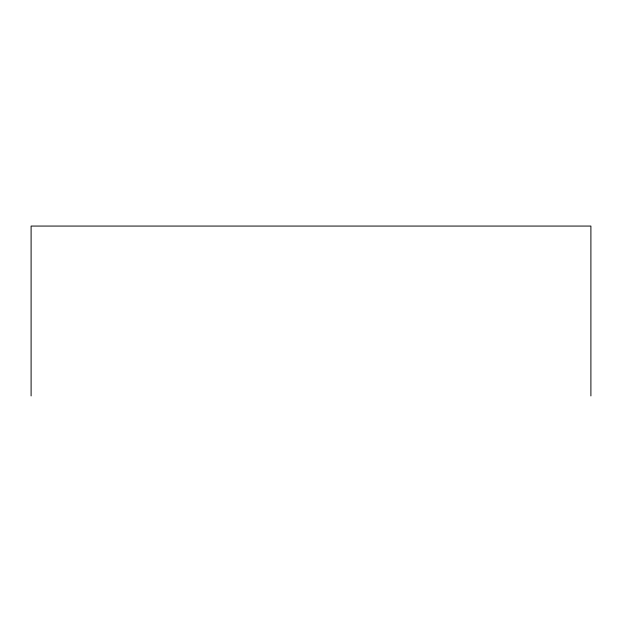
<?xml version="1.0" encoding="UTF-8"?>
<svg xmlns="http://www.w3.org/2000/svg" width="622" height="622" viewBox="0 0 622 622"><rect width="100%" height="100%" fill="white"/><g stroke="black" fill="none" stroke-linecap="round" stroke-linejoin="round"><path stroke-width="0.93" d="M590.9 395.934L590.9 226.066L31.1 226.066L31.1 395.934"/></g></svg>
